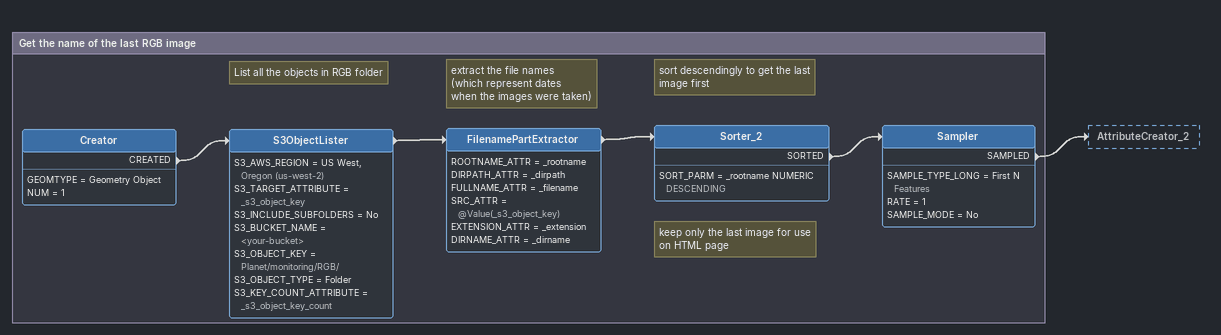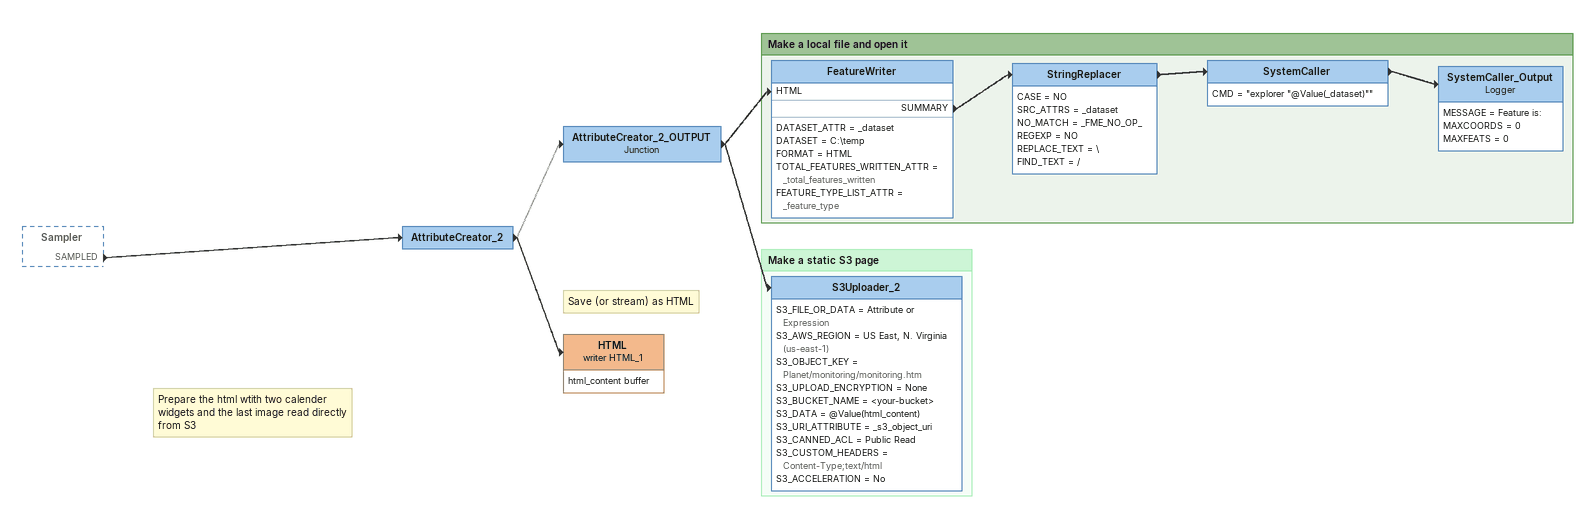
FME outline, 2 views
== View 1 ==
Bookmark: Get the name of the last RGB image
Creator
    GEOMTYPE = Geometry Object
    NUM = 1
    CREATED -> S3ObjectLister
Note: List all the objects in RGB folder
S3ObjectLister
    S3_AWS_REGION = US West, Oregon (us-west-2)
    S3_TARGET_ATTRIBUTE = _s3_object_key
    S3_INCLUDE_SUBFOLDERS = No
    S3_BUCKET_NAME = <your-bucket>
    S3_OBJECT_KEY = Planet/monitoring/RGB/
    S3_OBJECT_TYPE = Folder
    S3_KEY_COUNT_ATTRIBUTE = _s3_object_key_count
    -> FilenamePartExtractor
Note: extract the file names / (which represent dates / when the images were taken)
FilenamePartExtractor
    ROOTNAME_ATTR = _rootname
    DIRPATH_ATTR = _dirpath
    FULLNAME_ATTR = _filename
    SRC_ATTR = @Value(_s3_object_key)
    EXTENSION_ATTR = _extension
    DIRNAME_ATTR = _dirname
    -> Sorter_2
Note: sort descendingly to get the last image first
Sorter_2
    SORT_PARM = _rootname NUMERIC DESCENDING
    SORTED -> Sampler
Note: keep only the last image for use on HTML page
Sampler
    SAMPLE_TYPE_LONG = First N Features
    RATE = 1
    SAMPLE_MODE = No
    SAMPLED -> AttributeCreator_2

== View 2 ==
Sampler [outside]
    SAMPLED -> AttributeCreator_2
Note: Prepare the html wtith two calender widgets and the last image read directly from S3
AttributeCreator_2
    -> AttributeCreator_2_OUTPUT [off]
    -> HTML (writer HTML_1)
AttributeCreator_2_OUTPUT: Junction
    -> FeatureWriter [HTML]
    -> S3Uploader_2
Note: Save (or stream) as HTML
HTML (writer HTML_1)
    attributes: html_content buffer

Bookmark: Make a local file and open it
FeatureWriter
    DATASET_ATTR = _dataset
    DATASET = C:\temp
    FORMAT = HTML
    TOTAL_FEATURES_WRITTEN_ATTR = _total_features_written
    FEATURE_TYPE_LIST_ATTR = _feature_type
    SUMMARY -> StringReplacer
StringReplacer
    CASE = NO
    SRC_ATTRS = _dataset
    NO_MATCH = _FME_NO_OP_
    REGEXP = NO
    REPLACE_TEXT = \
    FIND_TEXT = /
    -> SystemCaller
SystemCaller
    CMD = "explorer "@Value(_dataset)""
    -> SystemCaller_Output
SystemCaller_Output: Logger
    MESSAGE = Feature is:
    MAXCOORDS = 0
    MAXFEATS = 0

Bookmark: Make a static S3 page
S3Uploader_2
    S3_FILE_OR_DATA = Attribute or Expression
    S3_AWS_REGION = US East, N. Virginia (us-east-1)
    S3_OBJECT_KEY = Planet/monitoring/monitoring.htm
    S3_UPLOAD_ENCRYPTION = None
    S3_BUCKET_NAME = <your-bucket>
    S3_DATA = @Value(html_content)
    S3_URI_ATTRIBUTE = _s3_object_uri
    S3_CANNED_ACL = Public Read
    S3_CUSTOM_HEADERS = Content-Type;text/html
    S3_ACCELERATION = No
